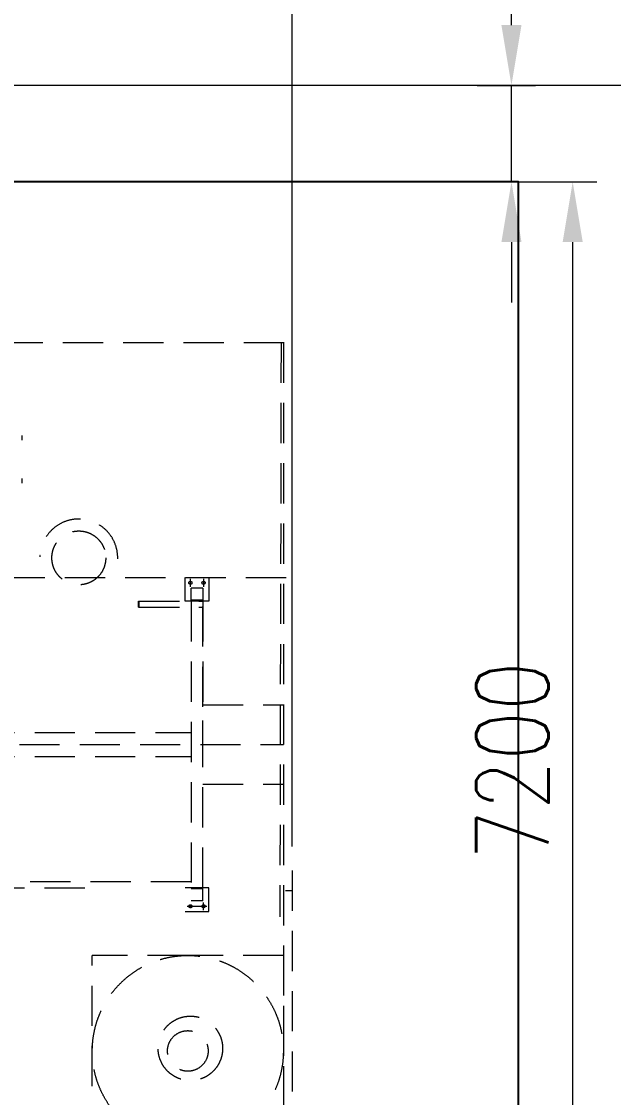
# Model space of a CAD drawing. Header units: inches. Extents: x 702888 to 852715, y 9845 to 271320.
# Drawn here: x 791504 to 795185, y 247544 to 254237 of the extents above; entities that cross this region are included whole.
import ezdxf

# ---------------------------------------------------------------- set-up
doc = ezdxf.new("R2010")
doc.units = ezdxf.units.IN
doc.header["$MEASUREMENT"] = 0
doc.header["$PDMODE"] = 34
doc.linetypes.add('DASHED2', pattern=[0.375, 0.25, -0.125])
doc.layers.get('0').update_dxf_attribs({"lineweight": 5})
doc.layers.get('Defpoints').update_dxf_attribs({"lineweight": 5})
doc.layers.add('AM_5', color=3, linetype='Continuous', lineweight=15)
doc.layers.add('chain', color=2, linetype='Continuous', lineweight=5)
doc.layers.add('stru pipe', color=120, linetype='Continuous')
doc.styles.add('s', font='simplex.shx', dxfattribs={"width": 0.8})
doc.dimstyles.new('mahesh$0', dxfattribs={"dimscale": 150, "dimtxt": 3, "dimasz": 2.5, "dimexe": 1, "dimexo": 1, "dimgap": 1, "dimtad": 1, "dimdec": 1, "dimzin": 12, "dimtxsty": 's', "dimcen": 2.5, "dimclrd": 1, "dimclre": 1, "dimclrt": 1, "dimadec": 0, "dimazin": 3, "dimtfac": 1, "dimtdec": 1, "dimtmove": 0, "dimatfit": 3, "dimfxl": 1, "dimlwd": 13, "dimlwe": 13, "dimarcsym": 0})

# ---------------------------------------------------------------- blocks, each defined once
blk = doc.blocks.new('*D420')
at = {"color": 1, "linetype": 'DASHED2', "lineweight": 13, "ltscale": 1000, "transparency": 16777216}
for p, q in [((76761.7, 14010.1), (76761.7, 11929.2)), ((81561.7, 14010.1), (81561.7, 11929.2)), ((77136.7, 12079.2), (81186.7, 12079.2))]:
    blk.add_line(p, q, dxfattribs=at)
at = {"color": 1, "linetype": 'DASHED2', "ltscale": 1000, "transparency": 16777216}
for points in [[(77136.7, 12141.7), (77136.7, 12016.7), (76761.7, 12079.2)], [(81186.7, 12141.7), (81186.7, 12016.7), (81561.7, 12079.2)]]:
    blk.add_solid(points, dxfattribs=at)
at = {"layer": 'Defpoints', "color": 0, "linetype": 'DASHED2', "ltscale": 1000, "transparency": 16777216}
for p in [(76761.7, 14160.1), (81561.7, 14160.1), (81561.7, 12079.2)]:
    blk.add_point(p, dxfattribs=at)
at = {"color": 1, "linetype": 'DASHED2', "ltscale": 1000, "transparency": 16777216, "insert": (79161.7, 12454.2), "char_height": 450, "attachment_point": 5, "style": 's'}
blk.add_mtext('4800', dxfattribs=at)
blk = doc.blocks.new('*D451')
at = {"layer": 'AM_5', "color": 1, "lineweight": 13, "transparency": 16777216}
for p, q in [((82711.7, 18294), (83456, 18294)), ((83306, 11469), (83306, 17919)), ((83118.1, 11094), (83456, 11094))]:
    blk.add_line(p, q, dxfattribs=at)
at = {"layer": 'AM_5', "color": 1, "transparency": 16777216}
for points in [[(83243.5, 17919), (83368.5, 17919), (83306, 18294)], [(83243.5, 11469), (83368.5, 11469), (83306, 11094)]]:
    blk.add_solid(points, dxfattribs=at)
at = {"layer": 'Defpoints', "color": 0, "transparency": 16777216}
for p in [(82561.7, 18294), (83306, 18294), (82968.1, 11094)]:
    blk.add_point(p, dxfattribs=at)
at = {"layer": 'AM_5', "color": 1, "transparency": 16777216, "insert": (82931, 14694), "char_height": 450, "attachment_point": 5, "rotation": 90, "style": 's'}
blk.add_mtext('7200', dxfattribs=at)
blk = doc.blocks.new('*D452')
at = {"layer": 'AM_5', "color": 1, "lineweight": 13, "transparency": 16777216}
for p, q in [((82925.1, 19269), (82925.1, 20869.7)), ((82711.7, 18894), (83075.1, 18894)), ((82925.1, 18294), (82925.1, 18894)), ((82711.7, 18294), (83075.1, 18294)), ((82925.1, 17919), (82925.1, 17544))]:
    blk.add_line(p, q, dxfattribs=at)
at = {"layer": 'AM_5', "color": 1, "transparency": 16777216}
for points in [[(82862.6, 19269), (82987.6, 19269), (82925.1, 18894)], [(82862.6, 17919), (82987.6, 17919), (82925.1, 18294)]]:
    blk.add_solid(points, dxfattribs=at)
at = {"layer": 'Defpoints', "color": 0, "transparency": 16777216}
for p in [(82561.7, 18894), (82925.1, 18894), (82561.7, 18294)]:
    blk.add_point(p, dxfattribs=at)
at = {"layer": 'AM_5', "color": 1, "transparency": 16777216, "insert": (82550.1, 20256.8), "char_height": 450, "attachment_point": 5, "rotation": 90, "style": 's'}
blk.add_mtext('600', dxfattribs=at)
blk = doc.blocks.new('A$C76b9bb42')
for p, q in [((81561.653, 14160.1254), (81561.653, 26720.6253)), ((68374.5672, 18293.9888), (82561.653, 18293.9888)), ((82968.1101, 11262.6967), (82968.1101, 18293.9888))]:
    blk.add_line(p, q)
at = {"linetype": 'DASHED2', "ltscale": 1000}
for p, q in [((76761.653, 17293.9888), (81561.653, 17293.9888)), ((81492.6987, 17293.9888), (81484.8865, 13723.1967)), ((81506.8873, 17293.9888), (81506.8873, 12262.6967)), ((79881.9736, 16686.4995), (79881.9736, 16716.1995)), ((79881.9736, 16419.1995), (79881.9736, 16448.8995)), ((76773.6538, 15833.489), (81573.6538, 15833.489)), ((80895.5123, 15684.989), (80895.5123, 15833.489)), ((80928.9248, 15775.8273), (80928.9248, 15823.7583)), ((81010.5998, 15823.7583), (81010.5998, 15775.8273)), ((81044.0123, 15833.489), (81044.0123, 15684.989)), ((81006.8873, 15766.664), (80932.6373, 15766.664)), ((80932.6373, 15692.414), (80932.6373, 15766.664)), ((81006.8873, 15766.664), (81006.8873, 15692.414)), ((80606.8873, 15684.989), (81006.8873, 15684.989)), ((80606.8873, 15647.864), (80606.8873, 15684.989)), ((80610.8873, 15647.864), (80610.8873, 15684.989)), ((80610.8873, 15684.989), (80932.6373, 15684.989)), ((81044.0123, 15684.989), (80895.5123, 15684.989)), ((80932.6373, 15692.414), (80932.6373, 15647.864)), ((81006.8873, 15692.414), (80932.6373, 15692.414)), ((80932.6373, 15684.989), (80932.6373, 13902.989)), ((81006.8873, 15684.989), (81006.8873, 15692.414)), ((81006.8873, 13902.989), (81006.8873, 15684.989)), ((81006.8873, 15684.989), (81006.8873, 14942.489)), ((80606.8873, 15647.864), (81006.8873, 15647.864)), ((80610.8873, 15647.864), (80932.6373, 15647.864)), ((81006.8873, 15041.4889), (81506.8873, 15041.4889)), ((81006.8873, 14719.739), (81006.8873, 14942.489)), ((77335.9781, 14868.2389), (80932.6373, 14868.2389)), ((76865.7281, 14793.989), (81506.8873, 14793.989)), ((77335.9781, 14719.7389), (80932.6373, 14719.7389)), ((81006.8873, 14546.4889), (81506.8873, 14546.4889)), ((80932.6373, 13940.114), (78945.8575, 13940.114)), ((80272.3298, 13901.5621), (78945.8575, 13901.5621)), ((81044.0123, 13902.989), (80895.5123, 13902.989)), ((81006.8873, 13895.564), (80932.6373, 13895.564)), ((81006.8873, 13821.314), (81006.8873, 13902.989)), ((81044.0123, 13754.489), (81044.0123, 13902.989)), ((81520.5704, 13886.3506), (81561.653, 13886.4447)), ((80909.1469, 13787.9015), (81031.5714, 13787.9015)), ((81006.8873, 13821.314), (80932.6373, 13821.314)), ((81010.5998, 13764.2197), (81010.5998, 13812.1506)), ((80895.5123, 13754.489), (81044.0123, 13754.489)), ((80912.8873, 13481.9888), (80318.8873, 13481.9888)), ((80318.8873, 12293.9888), (80318.8873, 13481.9888)), ((81506.8873, 13481.9888), (80912.8873, 13481.9888)), ((81506.8873, 13481.9888), (81506.8873, 12293.9888))]:
    blk.add_line(p, q, dxfattribs=at)
for centre, radius in [((80235.0588, 15955.0225), 167.5625), ((80928.9248, 15800.0765), 9.6525), ((81010.5998, 15800.0765), 9.6525), ((80928.9248, 13787.9015), 9.6525), ((81010.5998, 13787.9015), 9.6525), ((80912.8873, 12887.9888), 594), ((80928.8717, 12903.9733), 200.475), ((80912.8873, 12887.9888), 126.225)]:
    blk.add_circle(centre, radius, dxfattribs=at)
blk.add_arc((80235.0588, 15955.0225), 241.8125, 358.58142124, 178.58142124, dxfattribs=at)
at = {"layer": 'chain', "color": 3}
blk.add_line((83678.5667, 18893.989), (55278.7179, 18893.989), dxfattribs=at)
at = {"layer": 'stru pipe'}
blk.add_lwpolyline([(67968.1101, 11093.9888), (82968.1101, 11093.9888), (82968.1101, 18293.9888), (67968.1101, 18293.9888)], close=True, dxfattribs=at)
at = {"linetype": 'DASHED2', "ltscale": 1000}
dim = blk.add_linear_dim(base=(81561.653, 12079.1789), p1=(76761.653, 14160.1254), p2=(81561.653, 14160.1254), dimstyle='mahesh$0', override={"dimfxl": 0.35}, dxfattribs=at)
dim.commit()
dim.dimension.update_dxf_attribs({"geometry": '*D420', "text_midpoint": (79161.653, 12454.1789)})
at = {"layer": 'AM_5'}
for base, p1, p2, picture, middle in [((82925.148, 18893.989), (82561.653, 18293.9888), (82561.653, 18893.989), '*D452', (82550.148, 20256.8461)), ((83306.0007, 18293.9888), (82968.1101, 11093.9888), (82561.653, 18293.9888), '*D451', (82931.0007, 14693.9888))]:
    dim = blk.add_linear_dim(base=base, p1=p1, p2=p2, angle=90, dimstyle='mahesh$0', override={"dimfxl": 0.35}, dxfattribs=at)
    dim.commit()
    dim.dimension.update_dxf_attribs({"geometry": picture, "text_midpoint": middle})

msp = doc.modelspace()

# ---------------------------------------------------------------- linework, layer by layer
msp.add_circle((788386.798, 253839.31), 9967.954)

# ---------------------------------------------------------------- block references
at = {"layer": 'chain', "color": 1}
msp.add_blockref('A$C76b9bb42', (711625.145, 234945.321), dxfattribs=at)

doc.saveas('drawing.dxf')
